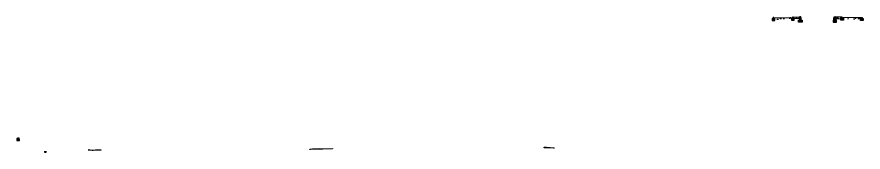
# Model space of a CAD drawing. Extents: x -717 to 1451, y -133302 to 233.
# Drawn here: x 457 to 908.4, y -70545.4 to -70473 of the extents above; entities that cross this region are included whole.
import ezdxf

# ---------------------------------------------------------------- set-up
doc = ezdxf.new("R2010")
doc.units = 0
doc.layers.add('КОД_399', color=252, linetype='Continuous')
doc.layers.add('Объём_2650', color=7, linetype='Continuous')
doc.layers.add('Объём_2570', color=7, linetype='Continuous', true_color=0x80ff00)
doc.layers.add('Объём_2600', color=7, linetype='Continuous', true_color=0x808000)
pattern_1 = [(135, (-960.1345, -4745.7996), (-0.883883476, -0.883883476), []), (135, (-960.1345, -4744.9157), (-0.883883476, -0.883883476), [1.5625, -0.3125, 0, -0.3125])]
pattern_2 = [(135, (-970.53, -4745.5935), (-0.883883476, -0.883883476), []), (135, (-970.53, -4744.7096), (-0.883883476, -0.883883476), [1.5625, -0.3125, 0, -0.3125])]
pattern_3 = [(90, (-1014.5755, -75426.8525), (-1.875, 3e-16), [])]
pattern_4 = [(95, (-1014.6574, -75426.9418), (3.860864, 3.2396496), [0.525, -5.775]), (40, (-1014.6574, -75426.942), (-4.409945, 3.036377), [0.42, -4.62]), (145.45144, (-1014.3357, -75426.672), (-0.549081, 6.2760265), [0.4461813, -4.907995]), (91.1842, (-1015.6474, -75425.952), (6.101854, 4.4632964), [0.7875, -8.6625]), (141.63564, (-1015.139, -75425.58), (-0.1953, 9.447982), [0.669272, -7.361996]), (36.18416, (-1015.6474, -75425.952), (-0.1953, 9.447982), [0.63, -6.93]), (66, (-1014.905, -75425.7043), (4.947401, 0.9616773), [0.525, -5.775]), (11, (-1014.905, -75425.7043), (-2.38496, 4.793659), [0.42, -4.62]), (116.45144, (-1014.4927, -75425.624), (2.562441, 5.7553363), [0.4461813, -4.907995]), (82.5, (-1014.6574, -75426.9418), (-1.5875523, 1.7079287), [0, -4.564, 0, -4.69, 0, -4.6375]), (52.5, (-1014.6574, -75426.9418), (-0.6501106, 3.2543661), [0, -2.674, 0, -4.459, 0, -1.7675]), (12.5, (-1015.7612, -75428.0455), (2.7539272, 2.5306453), [0, -1.75, 0, -5.46, 0, -7.245]), (2.5, (-1016.2562, -75428.5405), (2.3911299, 3.3821186), [0, -2.275, 0, -3.626, 0, -5.145])]
pattern_5 = [(45, (597.8607, -76279.071), (0, 1.69705627), [3.6, -1.2]), (135, (598.7092, -76278.2225), (1e-16, 1.69705627), [3.6, -1.2])]

# ---------------------------------------------------------------- blocks, each defined once
blk = doc.blocks.new('БР100.30.18')
at = {"linetype": 'Continuous', "lineweight": 13}
h = blk.add_hatch(dxfattribs=at)
h.set_pattern_fill('ANSI35', scale=5)
h.set_pattern_definition([(45, (-1504.996, -4799.2297), (-0.88388348, 0.88388348), []), (45, (-1504.1121, -4799.2297), (-0.88388348, 0.88388348), [1.5625, -0.3125, 0, -0.3125])])
h.paths.add_polyline_path([(0.3, 3.47), (1.8, 3.47), (1.8, -1.03), (0, -1.03), (0, 1.97)])
h = blk.add_hatch(dxfattribs=at)
h.set_pattern_fill('ANSI35', scale=5, angle=90)
h.set_pattern_definition([(135, (-1504.996, -4800.7297), (-0.88388348, -0.88388348), []), (135, (-1504.996, -4799.8458), (-0.88388348, -0.88388348), [1.5625, -0.3125, 0, -0.3125])])
h.paths.add_polyline_path([(-1, -0.03), (0, -0.03), (0, -1.03), (1.8, -1.03), (1.8, -0.03), (2.8, -0.03), (2.8, -2.03), (-1, -2.03)])
at = {"color": 7, "lineweight": 30}
blk.add_lwpolyline([(1.8, -1.03), (0, -1.03), (0, 1.97), (0.3, 3.47), (1.8, 3.47)], close=True, dxfattribs=at)
at = {"linetype": 'Continuous'}
blk.add_lwpolyline([(0, -0.03), (-1, -0.03), (-1, -2.03), (2.8, -2.03), (2.8, -0.03), (1.8, -0.03)], dxfattribs=at)

msp = doc.modelspace()

# ---------------------------------------------------------------- hatches: boundary and pattern name
at = {"linetype": 'Continuous'}
h = msp.add_hatch(dxfattribs=at)
h.set_pattern_fill('ANSI31', color=256, scale=15, angle=45, style=0)
h.set_pattern_definition(pattern_3)
h.paths.add_polyline_path([(860.812, -70473.428), (870.808, -70473.222), (870.808, -70473.422), (860.812, -70473.62)])
h = msp.add_hatch(dxfattribs=at)
h.set_pattern_fill('AR-HBONE', color=253, scale=0.3)
h.set_pattern_definition(pattern_5)
h.paths.add_polyline_path([(870.808, -70473.222), (870.808, -70474.222), (870.808, -70474.222)])
h.paths.add_polyline_path([(874.528, -70473.073), (871.208, -70473.222), (871.208, -70473.722), (871.708, -70473.722), (871.708, -70474.1), (874.529, -70473.974)])
h = msp.add_hatch(dxfattribs=at)
h.set_pattern_fill('AR-HBONE', color=253, scale=0.3)
h.set_pattern_definition(pattern_5)
h.paths.add_polyline_path([(897.554, -70473.222), (897.554, -70474.222), (897.554, -70474.222)])
h.paths.add_polyline_path([(893.833, -70473.073), (897.154, -70473.222), (897.154, -70473.722), (896.654, -70473.722), (896.654, -70474.1), (893.832, -70473.974)])
h = msp.add_hatch(dxfattribs=at)
h.set_pattern_fill('ANSI31', color=256, scale=15, angle=45, style=0)
h.set_pattern_definition(pattern_3)
h.paths.add_polyline_path([(907.549, -70473.428), (897.554, -70473.222), (897.554, -70473.422), (907.549, -70473.62)])
at = {"linetype": 'Continuous', "lineweight": 13}
h = msp.add_hatch(dxfattribs=at)
h.set_pattern_fill('ANSI35', scale=5, angle=90)
h.set_pattern_definition(pattern_1)
h.paths.add_polyline_path([(861.312, -70473.928), (860.812, -70473.928), (860.812, -70474.428), (860.412, -70474.428), (860.412, -70473.928), (859.912, -70473.928), (859.912, -70474.928), (861.312, -70474.928)])
h = msp.add_hatch(dxfattribs=at)
h.set_pattern_fill('ANSI35', scale=5, angle=90)
h.set_pattern_definition(pattern_2)
h.paths.add_polyline_path([(871.708, -70473.722), (871.208, -70473.722), (871.208, -70474.222), (870.808, -70474.222), (870.808, -70473.722), (870.308, -70473.722), (870.308, -70474.722), (871.708, -70474.722)])
h = msp.add_hatch(dxfattribs=at)
h.set_pattern_fill('ANSI35', scale=5, angle=90)
h.set_pattern_definition(pattern_2)
h.paths.add_polyline_path([(896.654, -70473.722), (897.153, -70473.722), (897.154, -70474.222), (897.554, -70474.222), (897.554, -70473.722), (898.054, -70473.722), (898.054, -70474.722), (896.654, -70474.722)])
h = msp.add_hatch(dxfattribs=at)
h.set_pattern_fill('ANSI35', scale=5, angle=90)
h.set_pattern_definition(pattern_1)
h.paths.add_polyline_path([(907.049, -70473.928), (907.549, -70473.928), (907.549, -70474.428), (907.949, -70474.428), (907.949, -70473.928), (908.449, -70473.928), (908.449, -70474.928), (907.049, -70474.928)])
at = {"layer": 'КОД_399'}
h = msp.add_hatch(dxfattribs=at)
h.set_pattern_fill('AR-CONC', scale=0.7, angle=45, style=0)
h.set_pattern_definition(pattern_4)
h.paths.add_polyline_path([(861.312, -70473.928), (860.812, -70473.928), (860.812, -70473.62), (870.808, -70473.422), (870.808, -70473.722), (870.308, -70473.722), (870.308, -70474.182), (861.312, -70474.36)])
h = msp.add_hatch(dxfattribs=at)
h.set_pattern_fill('AR-CONC', scale=0.7, angle=45, style=0)
h.set_pattern_definition(pattern_4)
h.paths.add_polyline_path([(907.049, -70473.928), (907.549, -70473.928), (907.549, -70473.62), (897.554, -70473.422), (897.554, -70473.722), (898.054, -70473.722), (898.054, -70474.182), (907.049, -70474.36)])

# ---------------------------------------------------------------- linework, layer by layer
for points in [[(860.812, -70473.428), (860.412, -70473.428), (860.412, -70474.428), (860.812, -70474.428), (860.812, -70473.428)], [(860.812, -70473.62), (870.808, -70473.422)], [(871.208, -70473.222), (870.808, -70473.222), (870.808, -70474.222), (871.208, -70474.222), (871.208, -70473.222)], [(871.208, -70473.222), (874.528, -70473.073), (874.529, -70473.974), (871.708, -70474.1), (871.708, -70473.722), (871.208, -70473.722), (871.208, -70473.222)], [(897.154, -70473.222), (893.833, -70473.073), (893.832, -70473.974), (896.654, -70474.1), (896.654, -70473.722), (897.154, -70473.722), (897.154, -70473.222)], [(897.154, -70473.222), (897.554, -70473.222), (897.554, -70474.222), (897.154, -70474.222), (897.154, -70473.222)], [(907.549, -70473.62), (897.554, -70473.422)], [(907.549, -70473.428), (907.949, -70473.428), (907.949, -70474.428), (907.549, -70474.428), (907.549, -70473.428)], [(860.412, -70473.928), (859.912, -70473.928), (859.912, -70474.928), (861.312, -70474.928), (861.312, -70473.928), (860.812, -70473.928), (860.812, -70474.428), (860.412, -70474.428), (860.412, -70473.928)], [(870.808, -70473.722), (870.308, -70473.722), (870.308, -70474.722), (871.708, -70474.722), (871.708, -70473.722), (871.208, -70473.722), (871.208, -70474.222), (870.808, -70474.222), (870.808, -70473.722)], [(897.554, -70473.722), (898.054, -70473.722), (898.054, -70474.722), (896.654, -70474.722), (896.654, -70473.722), (897.154, -70473.722), (897.154, -70474.222), (897.554, -70474.222), (897.554, -70473.722)], [(907.949, -70473.928), (908.449, -70473.928), (908.449, -70474.928), (907.049, -70474.928), (907.049, -70473.928), (907.549, -70473.928), (907.549, -70474.428), (907.949, -70474.428), (907.949, -70473.928)]]:
    msp.add_lwpolyline(points)
at = {"linetype": 'Continuous'}
msp.add_lwpolyline([(457.486, -70538.199), (456.986, -70538.184), (456.956, -70539.184), (458.355, -70539.226), (458.377, -70538.547), (457.9, -70538.557)], dxfattribs=at)
at = {"color": 7, "lineweight": 30}
msp.add_lwpolyline([(457.9, -70537.711), (457.9, -70538.701), (457.471, -70538.699), (457.501, -70537.699), (457.9, -70537.711)], dxfattribs=at)
at = {"color": 2}
msp.add_lwpolyline([(471.566, -70545.167), (471.913, -70545.399), (472.313, -70545.399), (472.66, -70545.167), (471.566, -70545.167)], dxfattribs=at)
at = {"layer": 'Объём_2570', "flags": 128}
msp.add_lwpolyline([(613.216, -70543.798), (613.605, -70543.773), (614.734, -70543.684), (617.479, -70543.629), (618.504, -70543.562), (620.105, -70543.597), (625.321, -70543.468), (625.321, -70543.618), (625.321, -70543.618), (625.321, -70543.618), (620.105, -70543.747), (618.504, -70543.712), (617.479, -70543.779), (614.734, -70543.834), (613.605, -70543.923), (613.216, -70543.948), (613.216, -70543.798)], dxfattribs=at)
at = {"layer": 'Объём_2600', "color": 5, "flags": 128}
msp.add_lwpolyline([(501.562, -70544.333), (498.817, -70544.388), (497.689, -70544.477), (497.051, -70544.517), (495.009, -70544.103), (501.906, -70544.31), (501.562, -70544.333), (501.562, -70544.333)], dxfattribs=at)
at = {"layer": 'Объём_2650', "color": 6, "flags": 128}
msp.add_lwpolyline([(738.298, -70543.114), (738.298, -70542.742), (739.145, -70542.759), (739.469, -70542.785), (743.371, -70543.06), (743.371, -70543.21), (743.657, -70543.274), (738.298, -70543.114), (738.298, -70543.114)], dxfattribs=at)

# ---------------------------------------------------------------- block references
at = {"lineweight": 18, "yscale": 0.5, "zscale": 0.5}
for p, xscale, rotation in [((875.43, -70474.77), -0.5, 0.05553677703885818), ((892.932, -70474.77), 0.5, 359.9444632229611)]:
    msp.add_blockref('БР100.30.18', p, dxfattribs=dict(at, xscale=xscale, rotation=rotation))

doc.saveas('drawing.dxf')
